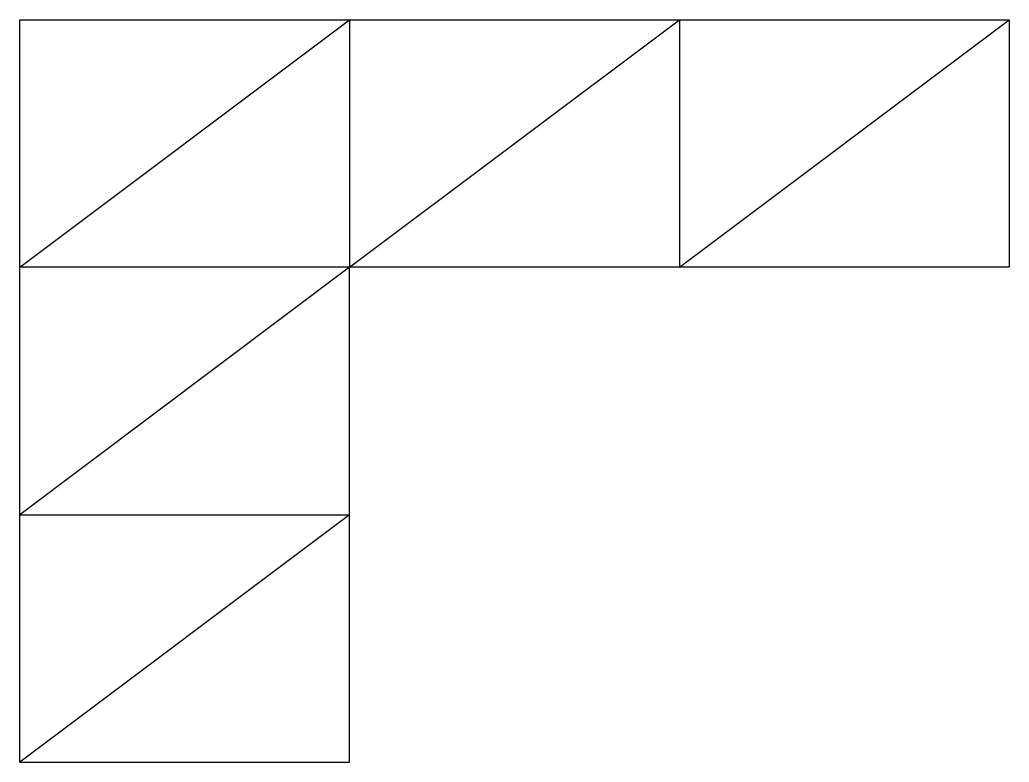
# Model space of a CAD drawing. Extents: x 0 to 12, y 0 to 9.
import ezdxf

# ---------------------------------------------------------------- set-up
doc = ezdxf.new("R2010")
doc.units = 0
doc.layers.get('0').update_dxf_attribs({"linetype": 'CONTINUOUS'})

msp = doc.modelspace()

# ---------------------------------------------------------------- linework, layer by layer
for p, q in [((0, 6), (0, 9)), ((0, 9), (4, 9)), ((0, 6), (4, 9)), ((4, 9), (8, 9)), ((4, 9), (4, 6)), ((4, 6), (8, 9)), ((8, 6), (12, 9)), ((8, 9), (12, 9)), ((8, 9), (8, 6)), ((12, 9), (12, 6)), ((0, 3), (0, 6)), ((12, 6), (8, 6)), ((4, 6), (0, 6)), ((4, 6), (0, 3)), ((8, 6), (4, 6)), ((4, 3), (4, 6)), ((0, 0), (0, 3)), ((0, 3), (4, 3)), ((4, 3), (0, 0)), ((4, 0), (4, 3)), ((0, 0), (4, 0))]:
    msp.add_line(p, q)

doc.saveas('drawing.dxf')
